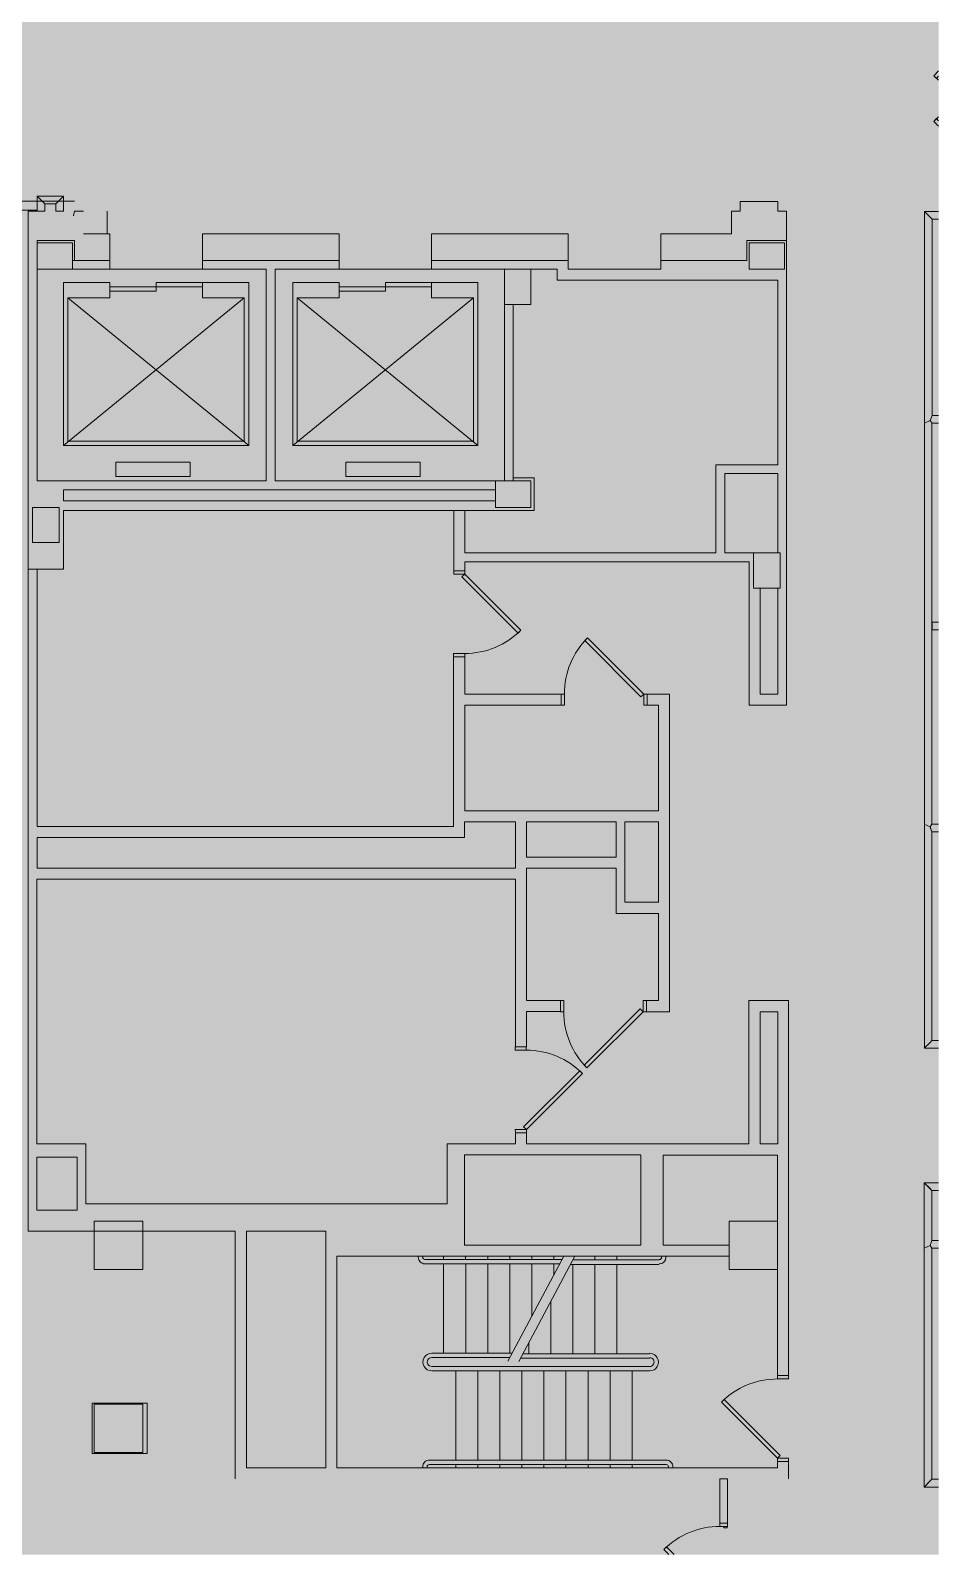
# Model space of a CAD drawing. Header units: inches. Extents: x 240 to 2111, y -1901 to 154.
# Drawn here: x 1699 to 2111, y -1901 to -1210 of the extents above; entities that cross this region are included whole.
import ezdxf

# ---------------------------------------------------------------- set-up
doc = ezdxf.new("R2010")
doc.units = ezdxf.units.IN
doc.header["$MEASUREMENT"] = 0
doc.layers.get('DefPoints').update_dxf_attribs({"lineweight": 9})
for name, color, linetype, lineweight in [('8th floor - 800-805 background_dwg', 8, 'Continuous', 9), ('8th floor - background_dwg _2_', 8, 'Continuous', 9), ('A-DETL-GENF', 92, 'Continuous', 9), ('A-Door-Exst', 7, 'Continuous', 9), ('A-Wall-Bldg', 7, 'Continuous', 9), ('A-Wall-Exst', 7, 'Continuous', 9), ('A-WALL-PATT', 111, 'Continuous', 13)]:
    doc.layers.add(name, color=color, linetype=linetype, lineweight=lineweight)

# ---------------------------------------------------------------- blocks, each defined once
blk = doc.blocks.new('8th floor - background_dwg _2_-4999054-REFLECTED CEILING PLAN')
at = {"layer": 'DefPoints', "color": 253}
for p, q in [((1804.04, 1355.41), (1804.04, 1352.48)), ((1807.54, 1352.48), (1807.54, 1355.41)), ((1989.42, 1355.41), (1989.42, 1352.45)), ((1992.92, 1352.45), (1992.92, 1355.41)), ((2286.51, 1355.41), (2286.51, 1352.41))]:
    blk.add_line(p, q, dxfattribs=at)
at = {"layer": 'DefPoints', "color": 253, "flags": 128}
for points in [[(1897.83, 1355.41), (1897.83, 1352.48), (1901.33, 1352.48), (1901.33, 1355.41)], [(2286.51, 1352.41), (2181.65, 1352.41), (2181.65, 1355.41)]]:
    blk.add_lwpolyline(points, dxfattribs=at)
blk = doc.blocks.new('8th floor - 800-805 background_dwg-V1-REFLECTED CEILING PLAN')
at = {"layer": 'A-Door-Exst', "color": 253, "flags": 128}
for points in [[(1650.23, 1355.41), (1651.18, 1354.47), (1649.94, 1353.23), (1647.76, 1355.41)], [(1670.36, 1355.41), (1669.41, 1354.46), (1670.65, 1353.23), (1672.83, 1355.41)], [(2307.87, 1259.75), (2306.37, 1259.75), (2306.37, 1256.25), (2307.87, 1256.25), (2307.87, 1259.75)], [(2307.87, 1259.5), (2308.5, 1259.5), (2308.5, 1258), (2307.87, 1258), (2307.87, 1259.5)], [(2320.63, 1235.48), (2317.18, 1232.03), (2318.42, 1230.8), (2320.63, 1233.01)]]:
    blk.add_lwpolyline(points, dxfattribs=at)
at = {"layer": 'A-Door-Exst', "color": 253}
for centre, start, end in [((1624.49, 1378.69), 314.99198, 319.61213), ((1696.11, 1378.68), 220.36682, 224.99198), ((2343.87, 1256.25), 179.99895, 224.99895)]:
    blk.add_arc(centre, 36, start, end, dxfattribs=at)
at = {"layer": 'A-Wall-Bldg', "color": 253}
for p, q in [((2172.74, 1260.42), (2190.24, 1260.42)), ((2185.85, 1231.74), (2185.35, 1231.74)), ((2277.83, 1231.91), (2277.83, 1124.41)), ((2279.84, 1231.91), (2279.84, 1124.41)), ((2280.83, 1234.91), (2281.33, 1234.91)), ((2280.83, 1232.91), (2281.33, 1232.91)), ((2185.85, 1229.74), (2185.35, 1229.74)), ((2187.03, 1228.74), (2187.03, 1189.53)), ((2189.03, 1188.46), (2189.03, 1228.74)), ((2229.54, 1166.86), (2229.54, 1224.34)), ((2231.54, 1165.79), (2231.54, 1224.34)), ((2235.33, 1224.34), (2235.33, 1125.48)), ((2237.33, 1224.34), (2237.33, 1125.48)), ((2237.34, 1216.41), (2277.84, 1216.41)), ((2281.35, 1216.41), (2279.85, 1216.41)), ((2229.54, 1209.53), (2189.04, 1209.53)), ((2237.33, 1206.41), (2277.83, 1206.41)), ((2281.35, 1206.41), (2279.85, 1206.41)), ((2185.53, 1199.53), (2187.03, 1199.53)), ((2229.54, 1199.53), (2189.04, 1199.53)), ((2237.33, 1196.41), (2277.83, 1196.41)), ((2281.35, 1196.41), (2279.85, 1196.41)), ((2185.34, 1190.43), (2233.04, 1164.99)), ((2229.54, 1189.54), (2189.04, 1189.54)), ((2233, 1160.01), (2185.33, 1185.44)), ((2186.83, 1184.64), (2186.83, 1122.41)), ((2188.83, 1183.57), (2188.83, 1122.41)), ((2237.33, 1186.41), (2277.83, 1186.41)), ((2281.35, 1186.41), (2279.85, 1186.41)), ((2186.83, 1180.89), (2185.33, 1180.89)), ((2188.83, 1180.9), (2193.85, 1180.9)), ((2229.54, 1179.53), (2205.78, 1179.53)), ((2237.33, 1176.41), (2277.83, 1176.41)), ((2281.35, 1176.41), (2279.85, 1176.41)), ((2186.83, 1170.89), (2185.33, 1170.89)), ((2188.83, 1170.9), (2212.59, 1170.9)), ((2229.54, 1169.53), (2224.52, 1169.53)), ((1753.73, 1162.47), (1833.73, 1162.47)), ((2229.34, 1161.96), (2229.34, 1125.48)), ((2237.33, 1166.41), (2277.83, 1166.41)), ((2281.34, 1166.42), (2279.84, 1166.42)), ((1842.82, 958.45), (1842.82, 1154.46)), ((2186.82, 1160.9), (2185.32, 1160.9)), ((2188.84, 1160.89), (2229.34, 1160.89)), ((2231.34, 1125.48), (2231.34, 1160.9)), ((2237.33, 1156.41), (2277.82, 1156.41)), ((2281.34, 1156.42), (2279.84, 1156.42)), ((2186.83, 1150.89), (2185.32, 1150.89)), ((2188.83, 1150.9), (2229.33, 1150.9)), ((2188.83, 1140.9), (2229.33, 1140.9)), ((2237.32, 1146.41), (2277.82, 1146.41)), ((2281.34, 1146.42), (2279.84, 1146.42)), ((2237.32, 1136.41), (2277.82, 1136.41)), ((2281.34, 1136.42), (2279.84, 1136.42)), ((2186.82, 1130.89), (2185.32, 1130.89)), ((2188.83, 1130.9), (2229.34, 1130.9)), ((1737.72, 1083.47), (1737.72, 1125.47)), ((2185.79, 1121.41), (2185.28, 1121.41)), ((2280.74, 1121.41), (2281.34, 1121.41)), ((2280.83, 1123.41), (2281.34, 1123.41)), ((2185.88, 1119.41), (2185.28, 1119.41)), ((1817.71, 1042.46), (1750.71, 960.47)), ((1737.71, 979.47), (1737.71, 1021.47)), ((1745.7, 979.47), (1745.7, 1021.47)), ((1711.33, 978.24), (1721.7, 978.24))]:
    blk.add_line(p, q, dxfattribs=at)
at = {"layer": 'A-Wall-Bldg', "color": 253, "flags": 128}
for points in [[(1847.2, 1135.46), (1874.51, 1135.46), (1876.01, 1135.46), (1876.01, 1140.46), (1874.51, 1140.46), (1874.51, 1135.46), (1874.51, 1140.46), (1870.37, 1140.46), (1870.37, 1269.45), (1935.38, 1269.45), (1935.38, 1286.45), (1711.37, 1286.45), (1711.37, 1282.48), (1706.97, 1282.48), (1706.97, 1265.49), (1711.37, 1265.49), (1711.37, 1261.48)], [(1733.74, 1229.47), (1733.74, 1268.51), (1724.72, 1268.51), (1724.72, 1286.48)], [(2180.35, 1260.42), (2180.35, 1230.42), (2139.44, 1230.42), (2139.44, 1282.43), (2239.49, 1282.43), (2239.49, 1287.41), (2069.44, 1287.41), (2069.44, 1269.43), (2134.44, 1269.43), (2134.44, 1168.43), (2129.4, 1168.43), (2129.4, 1163.43)], [(2286.36, 1287.4), (2278.49, 1287.4), (2278.49, 1282.4), (2281.36, 1282.4), (2281.36, 1082.4), (2185.33, 1082.4), (2185.33, 1260.42)], [(2240.99, 1282.39), (2239.49, 1282.39), (2239.49, 1287.39), (2240.99, 1287.39), (2240.99, 1282.39)], [(2278.49, 1282.38), (2276.99, 1282.38), (2276.99, 1287.38), (2278.49, 1287.38), (2278.49, 1282.38)], [(1725.73, 1269.48), (1737.73, 1269.48), (1737.73, 1285.48), (1725.74, 1285.48), (1725.74, 1269.48)], [(1733.72, 1125.47), (1737.73, 1125.47), (1737.73, 1182.47), (1742.73, 1182.47), (1742.73, 1282.48), (1826.38, 1282.48)], [(1847.2, 1140.46), (1866.36, 1140.46), (1866.36, 1254.46), (1826.38, 1254.46), (1826.38, 1282.47)], [(1866.38, 1271.46), (1882.33, 1271.46), (1882.33, 1283.6), (1866.38, 1283.6), (1866.38, 1258.46), (1830.38, 1258.46), (1830.38, 1282.47), (1866.38, 1282.47)], [(1882.34, 1282.46), (1930.38, 1282.46), (1930.38, 1274.45), (1882.44, 1274.45)], [(2074.44, 1282.44), (2134.44, 1282.44), (2134.44, 1274.43), (2074.44, 1274.43), (2074.44, 1282.44)], [(2169.44, 1260.42), (2169.44, 1282.42), (2191.44, 1282.42), (2191.44, 1260.42), (2169.44, 1260.42)], [(1711.37, 1261.48), (1721.73, 1261.48), (1721.73, 1229.47), (1737.74, 1229.47), (1737.74, 1187.47), (1733.73, 1187.47), (1733.73, 1125.47), (1721.72, 1125.47), (1721.72, 1187.47), (1733.73, 1187.47)], [(2074.44, 1222.87), (2074.44, 1233.44), (1930.37, 1233.44), (1930.37, 1223.17)], [(1930.37, 1184.17), (1930.37, 1185.67), (1935.37, 1185.67), (1935.37, 1184.17), (1935.37, 1140.45), (1983.37, 1140.45), (1983.37, 1228.45), (1935.38, 1228.45), (1935.38, 1223.17)], [(1988.38, 1228.45), (1988.38, 1213.11), (2024.84, 1213.11), (2024.84, 1228.44), (1988.38, 1228.44)], [(2074.44, 1183.86), (2074.44, 1185.36), (2069.44, 1185.36), (2069.43, 1183.86), (2069.43, 1168.43), (2009.31, 1168.43), (2009.31, 1209.11), (2029.85, 1209.11), (2029.85, 1228.44), (2069.44, 1228.44), (2069.44, 1222.86), (2069.44, 1221.37), (2074.44, 1221.37), (2074.44, 1222.87), (2069.44, 1222.87)], [(1935.37, 1223.17), (1935.37, 1221.67), (1930.37, 1221.67), (1930.37, 1223.17), (1935.37, 1223.17)], [(2139.44, 1220.43), (2180.35, 1220.43), (2180.35, 1140.42), (2139.43, 1140.42), (2139.43, 1220.43)], [(1988.37, 1168.44), (1988.37, 1209.11), (2004.32, 1209.11), (2004.32, 1168.44), (1988.37, 1168.44)], [(1935.37, 1184.17), (1930.37, 1184.17), (1930.37, 1140.45), (1913.51, 1140.45), (1913.51, 1135.45), (1913.51, 1140.45), (1912.01, 1140.45), (1912.01, 1135.45), (1913.51, 1135.45), (1990.43, 1135.45), (1990.43, 946.43), (1873.7, 946.43)], [(2090.4, 1168.43), (2074.43, 1168.43), (2074.43, 1183.86), (2069.43, 1183.86)], [(1753.73, 1158.47), (1753.73, 1170.47), (1737.73, 1170.47), (1737.73, 1158.47), (1753.73, 1158.47), (1833.73, 1158.47), (1833.73, 1054.46), (1737.71, 1054.46), (1737.71, 1083.47), (1733.72, 1083.47)], [(1873.7, 942.46), (1873.7, 958.45), (1847.17, 958.45), (1847.17, 1171.92), (1832.33, 1171.92), (1832.33, 1162.46)], [(1833.73, 1154.46), (1845.73, 1154.46), (1845.73, 1170.46), (1833.73, 1170.46), (1833.73, 1154.46)], [(2134.41, 946.41), (2014.41, 946.41), (2014.41, 1163.44), (2090.4, 1163.44), (2090.4, 1168.43), (2090.4, 1163.43)], [(2090.4, 1168.41), (2091.9, 1168.41), (2091.9, 1163.41), (2090.4, 1163.41)], [(2129.4, 1163.43), (2129.4, 1168.42), (2127.9, 1168.42), (2127.9, 1163.42), (2129.4, 1163.43), (2134.43, 1163.43), (2134.43, 1132.43), (2161.56, 1132.43), (2161.56, 968.64), (2134.41, 968.64), (2134.41, 946.41)], [(1988.37, 1163.45), (2009.43, 1163.45), (2009.43, 946.43), (1995.41, 946.43), (1995.41, 1140.44), (1988.36, 1140.44), (1988.36, 1163.45)], [(1837.73, 1154.47), (1837.73, 958.46), (1842.82, 958.46)], [(1817.73, 1146.46), (1743.73, 1146.46), (1743.73, 1125.47), (1750.73, 1125.47), (1750.73, 1144.47), (1815.73, 1144.47), (1815.73, 1064.46), (1750.72, 1064.46), (1817.73, 1146.46), (1817.73, 1062.46), (1750.73, 1144.47)], [(1743.73, 1125.47), (1743.73, 1104.47), (1747.72, 1104.47), (1747.72, 1083.47)], [(1745.71, 1083.47), (1745.71, 1104.47), (1745.71, 1125.47)], [(1825.25, 1120.3), (1831.79, 1120.3), (1831.79, 1086.55), (1825.25, 1086.55), (1825.25, 1120.3)], [(1733.7, 963.47), (1724.7, 963.47), (1724.7, 946.48), (1833.7, 946.48), (1833.7, 1050.46), (1737.72, 1050.46), (1737.72, 1021.47), (1733.71, 1021.47), (1721.7, 1021.47), (1721.7, 1083.47), (1733.72, 1083.47), (1733.72, 1021.47)], [(1817.72, 1062.46), (1743.72, 1062.46), (1743.72, 1083.47), (1750.72, 1083.47), (1750.72, 1064.47)], [(2281.32, 1041.4), (2281.32, 1077.4), (2173.96, 1077.4), (2173.96, 1041.42), (2281.32, 1041.42)], [(1815.7, 960.46), (1815.7, 1040.46), (1750.72, 1040.46), (1817.71, 958.46), (1743.7, 958.46), (1743.7, 979.47), (1750.71, 979.47), (1750.71, 960.47), (1815.7, 960.47)], [(1750.72, 1040.47), (1750.72, 1021.47), (1743.72, 1021.47), (1743.72, 1042.47), (1817.71, 1042.47), (1817.71, 958.46)], [(2286.32, 1036.4), (2173.96, 1036.4), (2173.96, 942.42), (1711.32, 942.42), (1711.32, 946.48), (1706.92, 946.48), (1706.92, 963.47)], [(1743.72, 1021.47), (1743.72, 1000.47), (1747.71, 1000.47), (1747.71, 979.47)], [(1825.23, 1015.97), (1831.77, 1015.97), (1831.77, 982.22), (1825.23, 982.22), (1825.23, 1015.97)], [(2252.03, 971.39), (2274.81, 971.39), (2274.81, 996.41), (2252.03, 996.41), (2252.03, 971.39)], [(2169.41, 972.42), (2169.41, 994.42), (2191.41, 994.42), (2191.41, 972.42), (2169.41, 972.42)], [(2252.41, 972.41), (2252.41, 994.41), (2274.42, 994.41), (2274.42, 972.41), (2252.41, 972.41)], [(1721.7, 967.48), (1721.7, 979.47), (1733.7, 979.47)], [(1737.7, 946.47), (1737.7, 962.47), (1737.7, 979.47), (1733.7, 979.47), (1733.7, 962.47)], [(1713.49, 962.98), (1711.33, 963.47), (1711.33, 967.48)], [(1737.7, 962.47), (1725.7, 962.47), (1725.7, 946.47)], [(2164.41, 946.41), (2164.41, 964.64), (2140.41, 964.64), (2140.41, 946.41), (2164.41, 946.41)], [(1861.71, 956.45), (1861.71, 944.45), (1845.71, 944.45), (1845.71, 956.46), (1861.71, 956.46)]]:
    blk.add_lwpolyline(points, dxfattribs=at)
for points in [[(2275.76, 1283.62), (2250.32, 1258.14), (2251.56, 1256.91), (2276.99, 1282.38)], [(1931.6, 1220.43), (1906.15, 1194.97), (1904.91, 1196.21), (1930.37, 1221.67)], [(2073.2, 1220.13), (2098.65, 1194.67), (2099.89, 1195.91), (2074.44, 1221.37)], [(2187.03, 1209.53), (2185.52, 1209.53)], [(2126.66, 1167.18), (2101.2, 1192.63), (2102.44, 1193.87), (2127.9, 1168.42)], [(1877.25, 1139.22), (1902.71, 1164.67), (1901.47, 1165.91), (1876.01, 1140.46)], [(2185.32, 1140.89), (2186.82, 1140.89)]]:
    blk.add_lwpolyline(points, close=True, dxfattribs=at)
at = {"layer": 'A-Wall-Bldg', "color": 253}
for centre, radius, start, end in [((2276.87, 1282.3), 35.85, 179.81855, 225.08262), ((2185.85, 1228.74), 3, 359.99315, 89.99315), ((2280.83, 1231.91), 3, 90.00225, 180.00225), ((2280.83, 1231.91), 1, 90.00225, 180.00225), ((2185.85, 1228.74), 1, 359.99315, 89.99315), ((2233.36, 1224.34), 4, 359.98694, 179.99219), ((2233.36, 1224.34), 2, 359.98569, 179.99866), ((1930.35, 1221.64), 35.97, 224.99656, 270.03849), ((2074.49, 1221.29), 35.91, 269.92305, 315.02944), ((2127.91, 1168.42), 36.01, 135.01841, 180.00482), ((1876, 1140.45), 36.01, 359.9941, 44.97876), ((2185.79, 1122.41), 3, 270.0024, 0.00242), ((2185.79, 1122.41), 1, 270.0024, 0.00242), ((2233.34, 1125.48), 4, 180.00882, 0.01404), ((2233.34, 1125.48), 2, 180.00235, 0.01533), ((2280.83, 1124.41), 3, 180.00221, 270.00225), ((2280.83, 1124.41), 1, 180.00221, 270.00225)]:
    blk.add_arc(centre, radius, start, end, dxfattribs=at)
at = {"layer": 'A-Wall-Exst', "color": 253}
for p, q in [((2178.15, 1355.41), (2178.15, 1352.43)), ((1989.42, 1352.45), (1807.54, 1352.45))]:
    blk.add_line(p, q, dxfattribs=at)
at = {"layer": 'A-Wall-Exst', "color": 253, "flags": 128}
for points in [[(1711.51, 1355.41), (1711.51, 1348.99), (1807.54, 1348.99)], [(1804.04, 1352.48), (1715.01, 1352.48), (1715.01, 1355.41)], [(1807.54, 1348.98), (1989.42, 1348.98), (2091.01, 1348.98), (2091.01, 1355.41)], [(2087.51, 1355.41), (2087.51, 1352.44), (1992.92, 1352.44)], [(2152.01, 1355.41), (2152.01, 1348.93), (2181.65, 1348.93), (2290.01, 1348.93), (2290.01, 1355.41)], [(2178.15, 1352.43), (2155.51, 1352.43), (2155.51, 1355.41)], [(2286.52, 1355.41), (2286.52, 1352.41), (2181.65, 1352.41), (2181.65, 1355.41)], [(2306.37, 1256.25), (2306.37, 1259.75), (2286.35, 1259.75), (2286.35, 1256.25), (2306.37, 1256.25)], [(1710.87, 946.47), (1706.87, 946.47), (1706.87, 905.15), (1710.87, 905.15), (1710.87, 946.47)]]:
    blk.add_lwpolyline(points, dxfattribs=at)
blk.add_lwpolyline([(1711.32, 955), (1711.32, 958.5), (1704.6, 958.5), (1704.6, 946.48), (1711.32, 946.48), (1711.32, 949.98), (1708.1, 949.98), (1708.1, 955)], close=True, dxfattribs=at)
at = {"layer": 'A-WALL-PATT', "color": 253, "lineweight": 9}
for p, q in [((2286.35, 1256.25), (2286.35, 1259.75)), ((2306.37, 1259.75), (2306.37, 1256.25)), ((1711.32, 958.5), (1711.32, 955)), ((1711.32, 949.98), (1711.32, 946.48)), ((1706.87, 946.47), (1710.87, 946.47))]:
    blk.add_line(p, q, dxfattribs=at)
at = {"layer": 'A-WALL-PATT', "color": 253, "lineweight": 9, "flags": 128}
for points in [[(1714.13, 1351.62), (1715.01, 1352.49), (1711.51, 1348.99)], [(1806.37, 1351.6), (1807.54, 1352.48), (1806.37, 1351.6), (1804.04, 1352.48), (1806.37, 1351.6), (1807.54, 1348.98)], [(1989.42, 1352.45), (1990.59, 1351.58), (1989.42, 1348.95), (1990.59, 1351.58)], [(1991.17, 1351.8), (1990.59, 1351.58), (1992.92, 1352.45)], [(2088.38, 1351.56), (2087.51, 1352.44), (2088.38, 1351.56), (2091.01, 1348.94)], [(2154.63, 1351.55), (2155.51, 1352.43), (2152.01, 1348.93)], [(2180.48, 1351.55), (2181.65, 1352.43), (2180.48, 1351.55), (2178.15, 1352.43), (2180.48, 1351.55), (2181.65, 1348.93)], [(2286.51, 1352.41), (2287.38, 1351.54), (2290.01, 1348.91)], [(1704.6, 958.5), (1708.1, 955)], [(1704.6, 946.48), (1708.1, 949.98)]]:
    blk.add_lwpolyline(points, close=True, dxfattribs=at)
blk.add_lwpolyline([(1901.33, 1352.48), (1900.16, 1352.48), (1897.83, 1352.48)], dxfattribs=at)
at = {"layer": 'DefPoints', "color": 253}
for p, q in [((1804.04, 1355.41), (1804.04, 1352.48)), ((1807.54, 1352.48), (1807.54, 1355.41)), ((1989.42, 1355.41), (1989.42, 1352.45)), ((1992.92, 1352.45), (1992.92, 1355.41)), ((2286.51, 1355.41), (2286.51, 1352.41))]:
    blk.add_line(p, q, dxfattribs=at)
at = {"layer": 'DefPoints', "color": 253, "flags": 128}
for points in [[(1897.83, 1355.41), (1897.83, 1352.48), (1901.33, 1352.48), (1901.33, 1355.41)], [(2286.51, 1352.41), (2181.65, 1352.41), (2181.65, 1355.41)]]:
    blk.add_lwpolyline(points, dxfattribs=at)

msp = doc.modelspace()

# ---------------------------------------------------------------- hatches: boundary and pattern name
at = {"layer": 'A-DETL-GENF'}
h = msp.add_hatch(color=254, dxfattribs=at)
h.paths.add_polyline_path([(803.81, -1901.45), (2110.78, -1901.45), (2110.78, -176.86), (2008.52, -429.97), (1892.39, -383.05), (1892.39, -747.55), (1888.89, -747.55), (1888.89, -489.42), (1881.89, -489.42), (1881.89, -485.92), (1888.89, -485.92), (1888.89, -381.64), (1871.3, -374.53), (1913.44, -270.22), (1928.64, -276.36), (1927.33, -279.61), (1915.37, -274.78), (1875.85, -372.6), (2006.58, -425.41), (2068.3, -272.67), (1992.86, -242.19), (1970.67, -297.12), (1964.41, -294.59), (1965.72, -291.35), (1968.74, -292.56), (1989.62, -240.88), (1981.97, -237.79), (1983.28, -234.55), (2069.61, -269.42), (2110.78, -167.52), (2110.78, 42.18), (1940.83, 110.88), (1553.94, 110.88), (1494.21, -36.95), (1610.28, -83.84), (1608.97, -87.09), (1480.15, -35.04), (1481.46, -31.8), (1490.97, -35.64), (1550.16, 110.88), (1346.5, 110.88), (1315.87, 35.15), (1393.31, 3.82), (1393.43, 4.11), (1413.83, -4.13), (1413.74, -4.44), (1444.38, -16.81), (1443.06, -20.06), (1412.41, -7.67), (1405.58, -24.53), (1385.19, -16.29), (1392, 0.57), (1294.39, 40.06), (1295.7, 43.3), (1312.62, 36.46), (1342.72, 110.88), (1145.86, 110.88), (1150.94, 108.82), (1148.52, 102.84), (1258.62, 58.3), (1257.31, 55.06), (1147.2, 99.6), (1139.52, 80.6), (1115.51, 90.32), (1123.83, 110.88), (631.53, 110.88), (624.73, 94.03), (792.9, 26), (797.01, 36.17), (959.52, -29.48), (958.26, -32.61), (992.67, -46.53), (990.79, -51.16), (827.72, 14.8), (792.13, -73.28), (994.81, -155.26), (1030.43, -67.2), (1027.87, -66.16), (1029.75, -61.53), (1058.18, -73.03), (1056.3, -77.66), (1037.85, -70.2), (1002.22, -158.26), (1015.08, -163.45), (1018.42, -155.21), (1038.81, -163.45), (1030.57, -183.85), (1010.17, -175.6), (1010.93, -173.71), (998.08, -168.51), (976.49, -221.88), (1215.66, -318.63), (1265.23, -195.93), (1222.67, -178.72), (1234.41, -149.71), (1093.38, -92.66), (1095.26, -88.03), (1283.56, -164.2), (1281.68, -168.83), (1280.66, -168.42), (1244.39, -258.21), (1281.37, -273.17), (1285.4, -263.21), (1305.79, -271.45), (1298.33, -289.91), (1307.84, -293.76), (1347.55, -195.48), (1318.76, -183.83), (1320.64, -179.2), (1352.67, -192.15), (1350.78, -196.82), (1494.45, -254.87), (1496.31, -250.28), (1637.87, -307.47), (1637.86, -1157.84), (1596.49, -1157.84), (1596.49, -1238.44), (1393.68, -1238.48), (1390.34, -1246.85), (1390.34, -1238.44), (1388.86, -1238.44), (1388.86, -855.25), (1285.16, -925.18), (1265.15, -975.36), (1229.33, -960.88), (1199.86, -980.75), (1179.39, -995), (1206.13, -1033.42), (1190.34, -1072.48), (1093.05, -928.2), (1092.62, -927.66), (1092.08, -927.23), (1091.46, -926.93), (1090.79, -926.79), (1090.1, -926.8), (1089.43, -926.97), (1088.82, -927.28), (1040.99, -959.53), (1028.72, -950.31), (1016.73, -940.73), (1005.04, -930.78), (993.65, -920.48), (982.58, -909.85), (971.84, -898.88), (961.44, -887.59), (951.38, -876), (941.31, -863.63), (932.34, -851.92), (923.37, -839.46), (914.79, -826.73), (906.6, -813.75), (898.8, -800.52), (891.41, -787.07), (884.43, -773.4), (877.86, -759.52), (871.72, -745.45), (866.01, -731.2), (860.73, -716.79), (855.89, -702.22), (851.5, -687.51), (847.55, -672.68), (895.3, -640.47), (895.87, -640), (896.35, -639.3), (896.59, -638.72), (896.69, -637.99), (896.59, -637.19), (896.31, -636.49), (811.28, -510.38), (305.2, -510.38), (305.2, -339.24), (300.95, -339.24), (300.95, -335.74), (343.64, -335.74), (357.87, -300.53), (351.67, -298.02), (362.17, -272.03), (368.37, -274.53), (394.33, -210.29), (355.22, -194.49), (356.53, -191.24), (362.31, -193.57), (381.76, -145.42), (375.99, -143.08), (377.3, -139.84), (416.41, -155.63), (461.67, -43.6), (434.32, -32.55), (437.22, -25.37), (440.47, -26.68), (438.87, -30.62), (552.11, -76.36), (596.87, 34.43), (483.64, 80.18), (475.59, 60.26), (481.6, 57.83), (472.61, 35.57), (466.6, 38), (455.45, 10.41), (452.21, 11.72), (463.35, 39.31), (450.36, 44.57), (459.35, 66.82), (472.35, 61.57), (481.71, 84.74), (598.18, 37.68), (627.76, 110.88), (239.63, 110.88), (239.63, -1901.45), (801.64, -1901.45)], flags=0)
h.paths.add_polyline_path([(1701.73, -747.55), (1698.23, -747.55), (1698.23, -470.21), (1701.73, -470.21), (1701.73, -485.92), (1841.89, -485.96), (1841.89, -489.42), (1701.73, -489.42), (1701.73, -643.75)], flags=0)
h.paths.add_polyline_path([(713.83, -737.92), (688.79, -727.81), (695.59, -710.99), (720.62, -721.11), (713.97, -737.56)], flags=0)
h.paths.add_polyline_path([(473.33, -647.04), (451.84, -638.35), (460.83, -616.1), (482.32, -624.78), (474.65, -643.75)], flags=0)
h.paths.add_polyline_path([(1727.98, -601.81), (1727.98, -579.81), (1749.98, -579.81), (1749.98, -601.81)], flags=0)
h.paths.add_polyline_path([(1698.23, -430.21), (1698.23, -265.39), (1114.16, -29.41), (1115.47, -26.16), (1601.7, -222.61), (1623.43, -168.83), (1632.93, -172.67), (1631.62, -175.92), (1625.36, -173.39), (1604.94, -223.92), (1643.89, -239.65), (1664.3, -189.12), (1657.58, -186.41), (1658.89, -183.16), (1704.64, -201.65), (1703.33, -204.89), (1667.55, -190.43), (1647.13, -240.97), (1726.79, -273.15), (1747.21, -222.62), (1740.42, -219.88), (1741.73, -216.63), (1748.52, -219.37), (1753.92, -206.01), (1796.89, -223.37), (1795.58, -226.62), (1755.86, -210.57), (1728.95, -277.16), (1728.95, -289.53), (1751.97, -289.53), (1751.97, -322.54), (1827.01, -352.86), (1866.45, -255.25), (1828.92, -240.09), (1830.23, -236.84), (1871.01, -253.32), (1828.95, -357.42), (1725.45, -315.6), (1725.45, -276.38), (1701.73, -266.8), (1701.73, -430.21)], flags=0)
h.paths.add_polyline_path([(1207.25, -339.45), (1214.16, -322.33), (967.57, -222.58), (990.66, -165.51), (987.76, -164.34), (967.89, -213.52), (918.74, -193.69), (908.6, -218.78), (1186.4, -331.02)], flags=0)
h.paths.add_polyline_path([(260.95, -339.24), (242.95, -339.24), (242.95, -335.74), (260.95, -335.74)], flags=0)
h.paths.add_polyline_path([(1749.97, -321.73), (1749.97, -315.53), (1734.61, -315.53), (1749.25, -321.44)], flags=0)
h.paths.add_polyline_path([(1747.21, -291.81), (1749.97, -291.81), (1749.97, -291.53), (1728.95, -291.53), (1728.95, -291.81), (1746.66, -291.81)], flags=0)
h.paths.add_polyline_path([(1277.93, -281.67), (1279.87, -276.88), (1242.89, -261.92), (1240.94, -266.73), (1277.15, -281.36)], flags=0)
h.paths.add_polyline_path([(1944.88, -222.81), (1929.12, -216.44), (1930.43, -213.19), (1935.63, -215.29), (1987.54, -86.83), (1990.78, -88.14), (1938.88, -216.61), (1946.19, -219.56)], flags=0)
h.paths.add_polyline_path([(395.64, -207.04), (399.56, -197.32), (372.21, -186.27), (384.55, -155.73), (411.9, -166.77), (415.05, -158.87), (385.01, -146.73), (365.55, -194.89), (394.33, -206.51)], flags=0)
h.paths.add_polyline_path([(965.12, -207.01), (983.12, -162.46), (938.64, -144.47), (920.62, -189.03), (963.25, -206.26)], flags=0)
h.paths.add_polyline_path([(1892.03, -201.45), (1723.86, -133.48), (1725.16, -130.26), (1802.23, -161.39), (1864.13, -8.18), (1867.37, -9.49), (1805.47, -162.71), (1893.34, -198.21)], flags=0)
h.paths.add_polyline_path([(400.31, -195.47), (401.16, -193.37), (378.91, -184.37), (387.9, -162.12), (410.15, -171.11), (411.15, -168.63), (385.66, -158.33), (374.81, -185.17), (399.56, -195.17)], flags=0)
h.paths.add_polyline_path([(1266.54, -192.69), (1276.95, -166.92), (1237.65, -151.02), (1227.23, -176.79), (1265.23, -192.16)], flags=0)
h.paths.add_polyline_path([(1012.81, -169.08), (1013.2, -168.1), (1000.35, -162.9), (999.95, -163.88), (1011.41, -168.51)], flags=0)
h.paths.add_polyline_path([(992.54, -160.88), (992.93, -159.9), (940.89, -138.85), (940.52, -139.83), (983.12, -157.07)], flags=0)
h.paths.add_polyline_path([(1672.33, -132.53), (1651.93, -124.29), (1658.82, -107.23), (1646.06, -102.07), (1647.37, -98.83), (1660.13, -103.99), (1660.17, -103.89), (1668.75, -107.36), (1720.61, 21.02), (1710.42, 25.14), (1720.16, 49.25), (1744.26, 39.51), (1734.52, 15.4), (1723.86, 19.71), (1671.99, -108.67), (1680.57, -112.13), (1680.57, -112.24), (1688.07, -115.27), (1686.76, -118.52), (1679.22, -115.47), (1673.24, -130.26)], flags=0)
h.paths.add_polyline_path([(2000.45, -89.89), (1980.05, -81.64), (1988.29, -61.24), (2008.69, -69.49), (2003.33, -82.75)], flags=0)
h.paths.add_polyline_path([(1077.07, -14.42), (1072.05, -12.39), (1073.36, -9.15), (1078.38, -11.18)], flags=0)
h.paths.add_polyline_path([(1138.42, 83.21), (1138.49, 83.38), (1118.18, 91.59), (1118.11, 91.42), (1137.99, 83.38)], flags=0)
h.paths.add_polyline_path([(1146.74, 103.78), (1148.33, 107.72), (1140.52, 110.88), (1129.18, 110.88), (1138.49, 107.11)], flags=0)

# ---------------------------------------------------------------- block references
at = {"layer": '8th floor - 800-805 background_dwg', "color": 253, "rotation": 270.0000000000001}
msp.add_blockref('8th floor - 800-805 background_dwg-V1-REFLECTED CEILING PLAN', (755.37, 419.18), dxfattribs=at)
msp.add_blockref('8th floor - 800-805 background_dwg-V1-REFLECTED CEILING PLAN', (755.37, 419.18), dxfattribs=at)
msp.add_blockref('8th floor - 800-805 background_dwg-V1-REFLECTED CEILING PLAN', (755.37, 419.18), dxfattribs=at)
msp.add_blockref('8th floor - 800-805 background_dwg-V1-REFLECTED CEILING PLAN', (755.37, 419.18), dxfattribs=at)
at = {"layer": '8th floor - background_dwg _2_', "color": 253, "rotation": 270.0000000000001}
msp.add_blockref('8th floor - background_dwg _2_-4999054-REFLECTED CEILING PLAN', (755.37, 419.18), dxfattribs=at)
msp.add_blockref('8th floor - background_dwg _2_-4999054-REFLECTED CEILING PLAN', (755.37, 419.18), dxfattribs=at)

doc.saveas('drawing.dxf')
